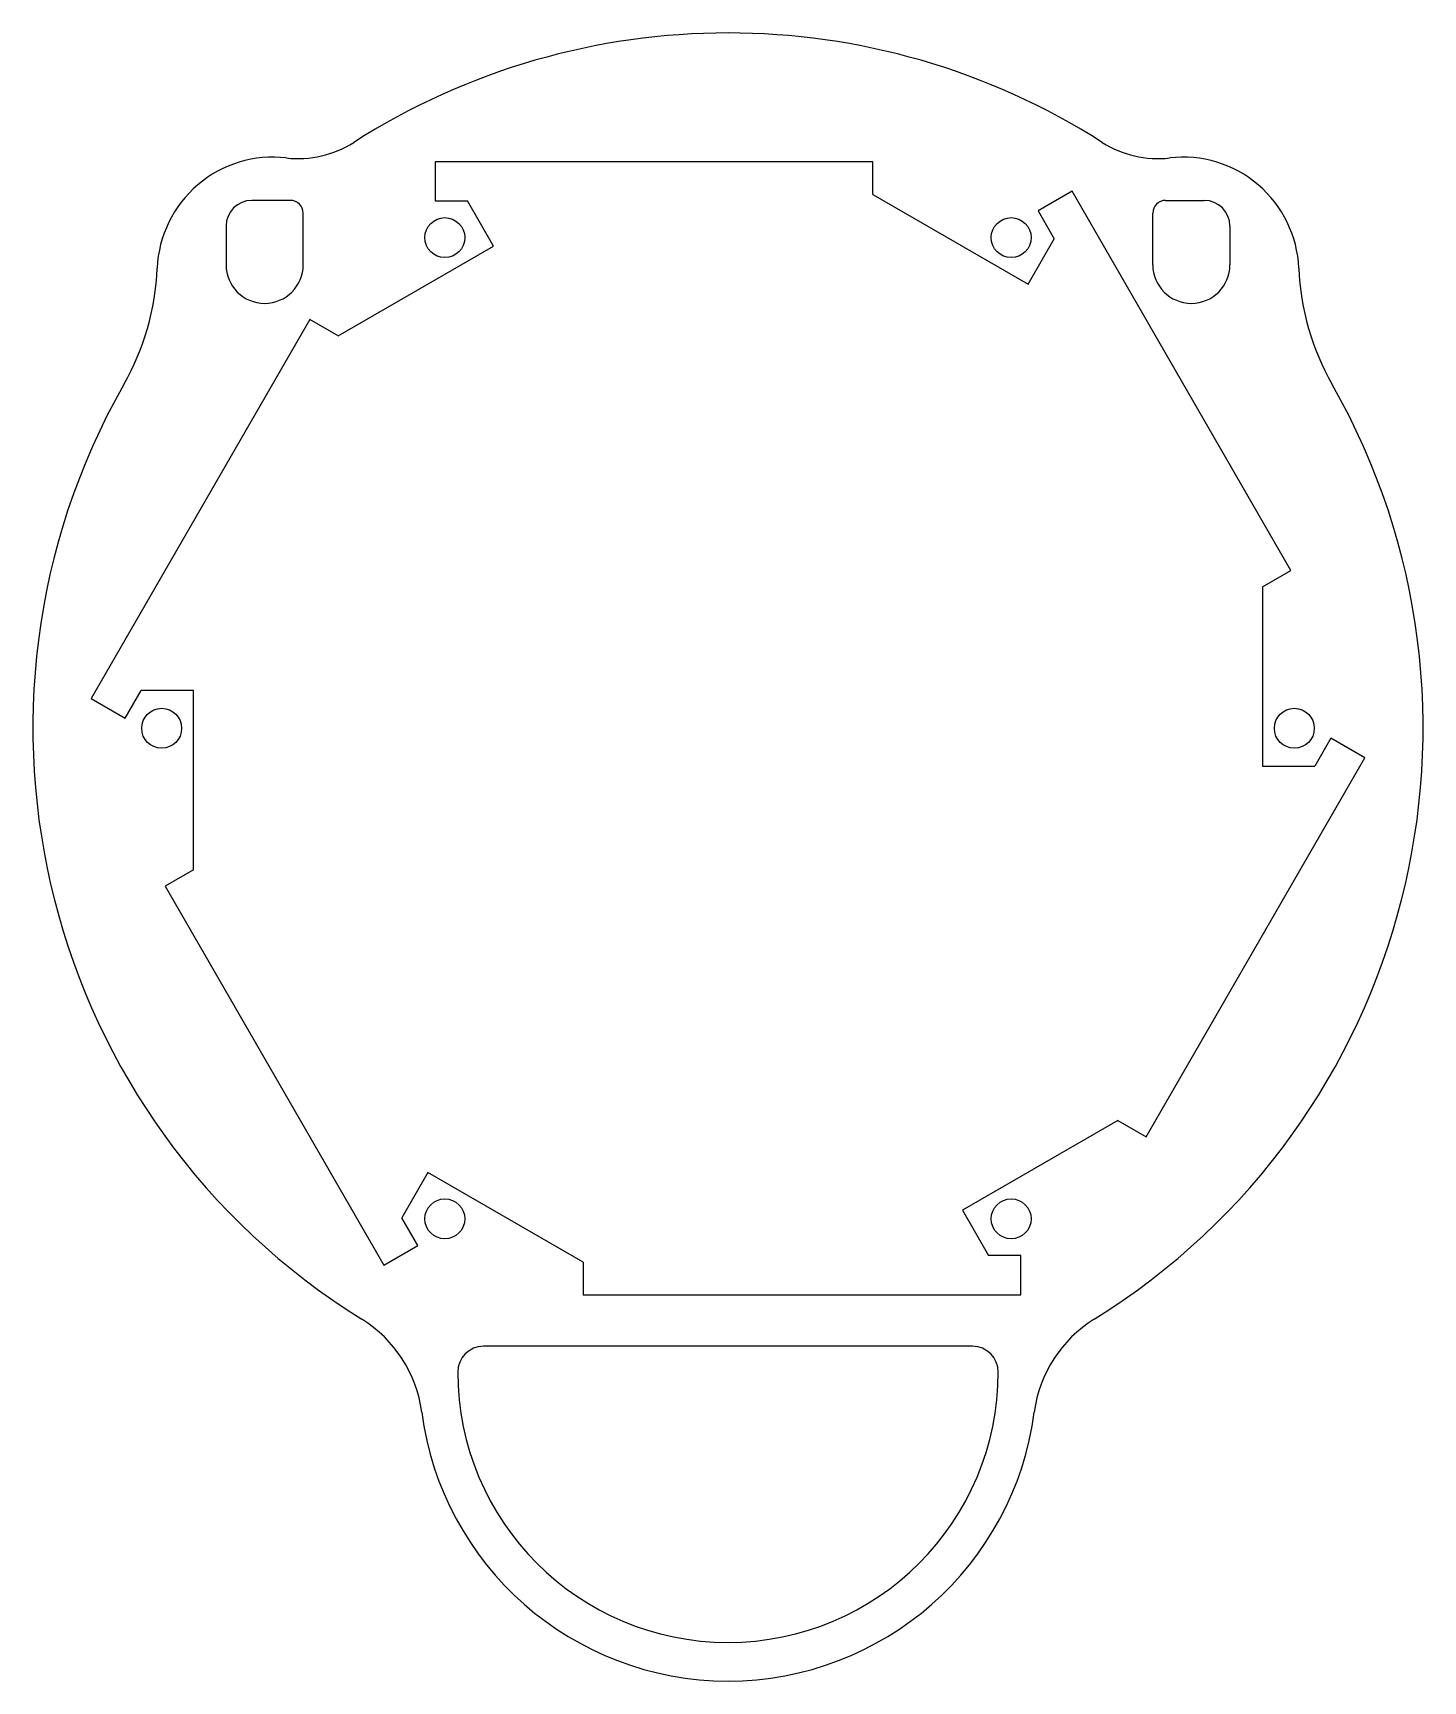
# Model space of a CAD drawing. Extents: x 94 to 202, y 41 to 169.
import ezdxf

# ---------------------------------------------------------------- set-up
doc = ezdxf.new("R2010")
doc.units = 0
doc.layers.add('View012', color=7, linetype='CONTINUOUS')

msp = doc.modelspace()

# ---------------------------------------------------------------- linework, layer by layer
at = {"layer": 'View012'}
for p, q in [((159.75, 159), (125.75, 159)), ((125.75, 159), (125.75, 155.95)), ((159.75, 156.465), (159.75, 159)), ((159.75, 156.465), (171.812, 149.501)), ((175.23, 156.702), (172.589, 155.177)), ((192.23, 127.257), (175.23, 156.702)), ((114.5, 156), (111.5, 156)), ((115.5, 151), (115.5, 155)), ((125.75, 155.95), (128.25, 155.95)), ((130.277, 152.439), (128.25, 155.95)), ((172.589, 155.177), (173.839, 153.012)), ((181.5, 151), (181.5, 155)), ((182.5, 156), (185.5, 156)), ((109.5, 154), (109.5, 151)), ((187.5, 154), (187.5, 151)), ((118.215, 145.475), (130.277, 152.439)), ((171.812, 149.501), (173.839, 153.012)), ((116.02, 146.743), (99.0199, 117.298)), ((118.215, 145.475), (116.02, 146.743)), ((190.035, 125.99), (192.23, 127.257)), ((190.035, 125.99), (190.035, 112.062)), ((101.661, 115.773), (102.911, 117.938)), ((106.965, 117.938), (102.911, 117.938)), ((106.965, 104.01), (106.965, 117.938)), ((99.0199, 117.298), (101.661, 115.773)), ((195.339, 114.227), (194.089, 112.062)), ((197.98, 112.702), (195.339, 114.227)), ((180.98, 83.2572), (197.98, 112.702)), ((190.035, 112.062), (194.089, 112.062)), ((106.965, 104.01), (104.77, 102.743)), ((104.77, 102.743), (121.77, 73.2979)), ((178.785, 84.5247), (166.723, 77.5608)), ((178.785, 84.5247), (180.98, 83.2572)), ((125.188, 80.4988), (123.161, 76.988)), ((137.25, 73.5349), (125.188, 80.4988)), ((124.411, 74.8229), (123.161, 76.988)), ((166.723, 77.5608), (168.75, 74.05)), ((121.77, 73.2979), (124.411, 74.8229)), ((137.25, 73.5349), (137.25, 71)), ((171.25, 74.05), (168.75, 74.05)), ((171.25, 71), (171.25, 74.05)), ((137.25, 71), (171.25, 71)), ((167.5, 67), (129.5, 67))]:
    msp.add_line(p, q, dxfattribs=at)
for centre in [(126.5, 153.105), (170.5, 153.105), (104.5, 115), (192.5, 115), (126.5, 76.8949), (170.5, 76.8949)]:
    msp.add_circle(centre, 1.55, dxfattribs=at)
for centre, radius, start, end in [((148.5, 115), 54, 57.4158, 122.584), ((115.111, 167.241), 8, -96.6409, -57.4158), ((181.889, 167.241), 8, -122.584, -83.3591), ((113.145, 150.355), 9, 83.3591, 177.591), ((183.855, 150.355), 9, 2.4093, 96.6409), ((111.5, 154), 2, 90, 180), ((114.5, 155), 1, 0, 90), ((182.5, 155), 1, 90, 180), ((185.5, 154), 2, 0, 90), ((84.1703, 151.574), 20, -29.6202, -2.4093), ((112.5, 151), 3, 180, 0), ((184.5, 151), 3, 180, 0), ((212.83, 151.574), 20, -177.591, -150.38), ((148.5, 115), 54, 150.38, -121.788), ((148.5, 115), 54, -58.2117, 29.6202), ((114.786, 60.6), 10, 7.4356, 58.2117), ((182.214, 60.6), 10, 121.788, 172.564), ((129.5, 65), 2, 90, 180), ((167.5, 65), 2, 0, 90), ((148.5, 65), 21, 180, 0), ((148.5, 65), 24, -172.564, -7.4356)]:
    msp.add_arc(centre, radius, start, end, dxfattribs=at)

doc.saveas('drawing.dxf')
